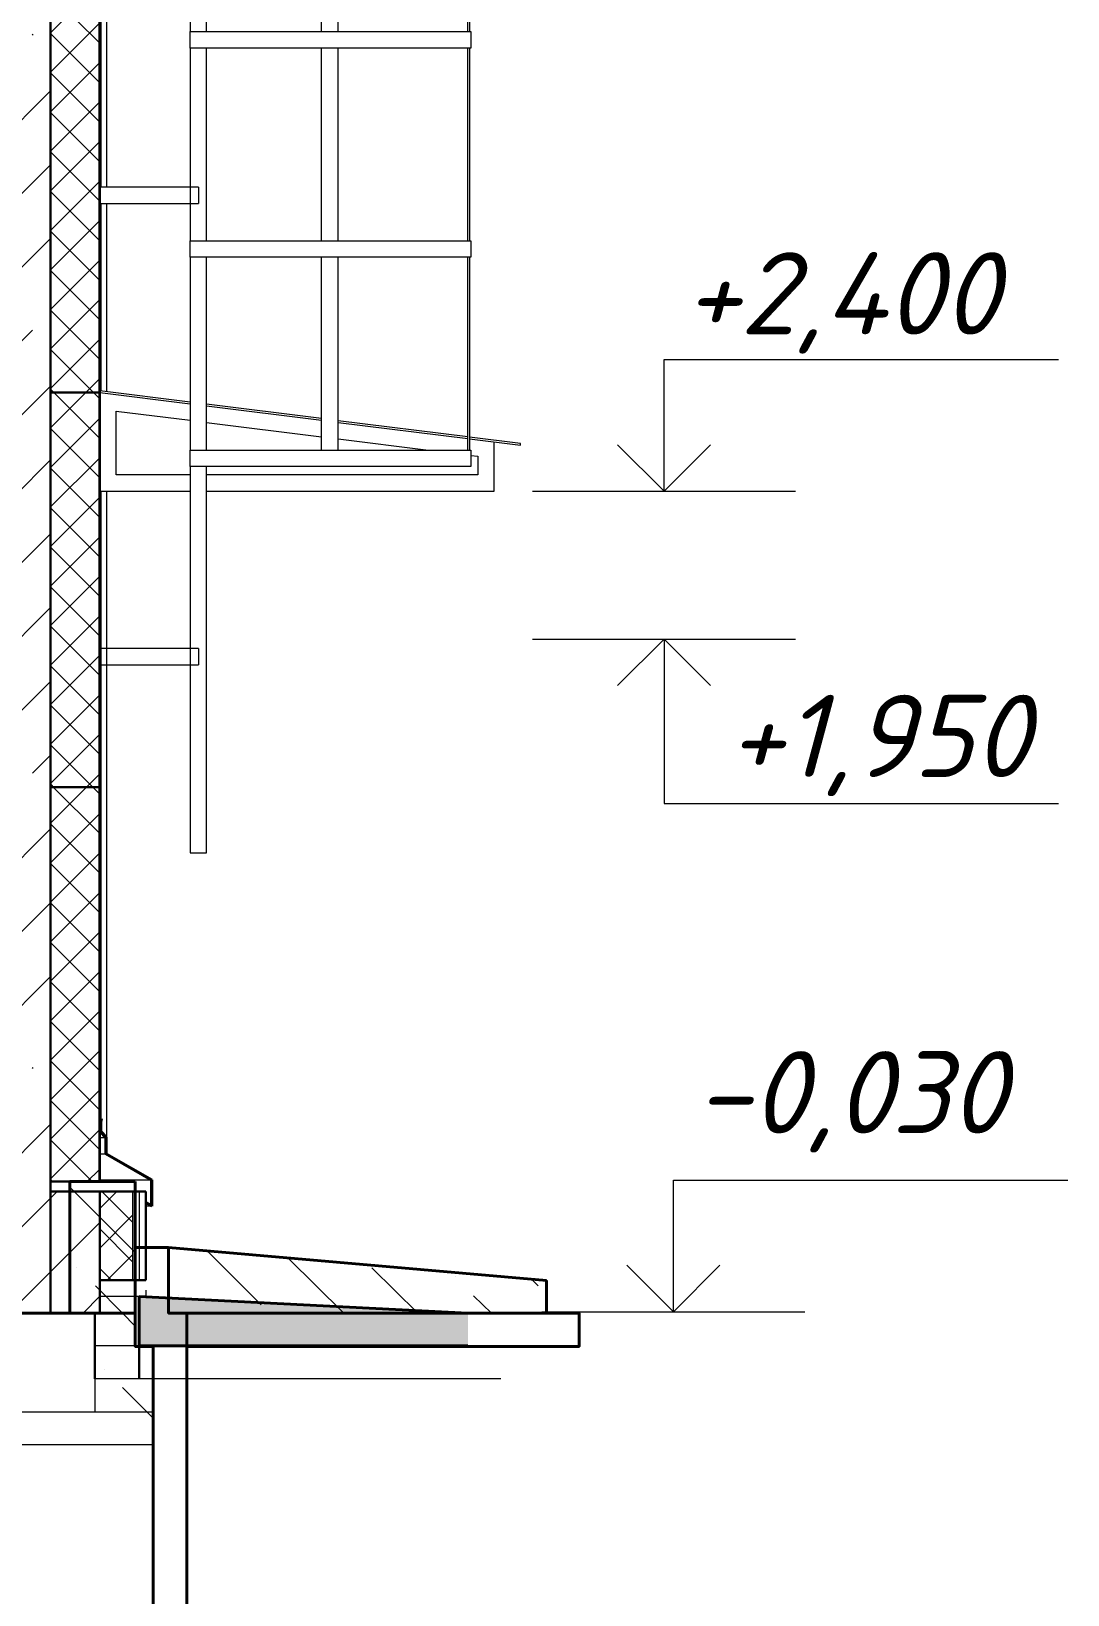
# Model space of a CAD drawing. Header units: millimetres. Extents: x -2951072 to 8268522, y -652067 to -630209.
# Drawn here: x 2680592 to 2683745, y -645077 to -640321 of the extents above; entities that cross this region are included whole.
import ezdxf

# ---------------------------------------------------------------- set-up
doc = ezdxf.new("R2010")
doc.units = ezdxf.units.MM
doc.header["$LTSCALE"] = 20
doc.layers.get('0').update_dxf_attribs({"lineweight": 0})
for name, color, linetype in [('ANNO-TEXT', 251, 'Continuous'), ('PDF _0', 7, 'Continuous'), ('PDF __PP__F_Plate', 7, 'Continuous')]:
    doc.layers.add(name, color=color, linetype=linetype)
for name, color, linetype, lineweight in [('Высотные отметки', 7, 'Continuous', 9), ('Обобщенные модели', 7, 'Continuous', 18), ('Перекрытия', 7, 'Continuous', 18), ('Стены разрез', 7, 'Continuous', 30), ('Стены штриховка', 7, 'Continuous', 30), ('Типовые аннотации', 7, 'Continuous', 18), ('Тонкие линии', 7, 'Continuous', 20)]:
    doc.layers.add(name, color=color, linetype=linetype, lineweight=lineweight)
for name, color, linetype, lineweight, true_color in [('Линии', 7, 'Continuous', 9, 0x00a600), ('Оборудование', 7, 'Continuous', 18, 0x9f9fd0), ('Ограждение', 7, 'Continuous', 9, 0x408080), ('Фундамент несущей конструкции', 7, 'Continuous', 18, 0x400080)]:
    doc.layers.add(name, color=color, linetype=linetype, lineweight=lineweight, true_color=true_color)
doc.styles.add('PDF ISOCPEUR Italic', font='isocpeui.ttf')
pattern_1 = [(45, (2661175.67, -643812.97), (-224.5064, 224.5064), []), (45, (2661400.18, -643812.97), (-224.5064, 224.5064), [396.875, -79.375, 3.353, -76.022])]
pattern_2 = [(45, (2661175.67, -643812.97), (-106.066, 106.066), [])]
pattern_3 = [(45, (2661175.67, -643812.97), (-60.10408, 60.10408), []), (135, (2661175.67, -643812.97), (-60.10408, -60.10408), [])]

# ---------------------------------------------------------------- blocks, each defined once
blk = doc.blocks.new('125_Горизонтальный козырек - Горизонтальный козырек L_1200-1197451-_О__Р__1-1_')
at = {"layer": 'Ограждение', "color": 7}
for p, q in [((45550, 2670.625), (45275, 2705)), ((45275, 2700), (45550, 2665.625)), ((45950, 2620.625), (45600, 2664.375)), ((45325, 2450), (45325, 2643.75)), ((45325, 2643.75), (45550, 2615.625)), ((45600, 2659.375), (45950, 2615.625)), ((45600, 2609.375), (45950, 2565.625)), ((46395, 2565), (46000, 2614.375)), ((46000, 2609.375), (46395, 2560)), ((46000, 2559.375), (46275, 2525)), ((46555, 2545), (46400, 2564.375)), ((46400, 2559.375), (46555, 2540)), ((46475, 2400), (46475, 2550)), ((46555, 2540), (46555, 2545)), ((46403.531332, 2508.933584), (46425, 2506.25)), ((46425, 2506.25), (46425, 2450)), ((45550, 2450), (45325, 2450)), ((46425, 2450), (45600, 2450)), ((45275, 2400), (45550, 2400)), ((45600, 2400), (46475, 2400))]:
    blk.add_line(p, q, dxfattribs=at)
blk = doc.blocks.new('190_ФЭ_Цоколь_Типовой - ФЭ-Ц1_140х80-1286434-_О__Р__1-1_')
at = {"layer": 'Обобщенные модели', "lineweight": 9}
h = blk.add_hatch(dxfattribs=at)
h.set_pattern_fill('FP_7', color=256, style=0, pattern_type=2)
h.set_pattern_definition([(45, (25650.17, 307.2), (-106.066, 106.066), [])])
h.paths.add_polyline_path([(45433.1, 225), (45433.1, 305), (45294.9, 384.8), (45294.9, 434.8), (45278, 451.8), (45278, 481.8), (45277, 481.9), (45277, 451.3), (45293.9, 434.4), (45293.9, 384.2), (45432.1, 304.4), (45432.1, 226.7), (45415.8, 235)], flags=0)
at = {"layer": 'Обобщенные модели', "lineweight": 40}
for p, q in [((45277.7, 492.2), (45275.1, 482.5)), ((45275.1, 482.5), (45276, 482.3)), ((45276, 482.3), (45278.4, 491)), ((45279.3, 490.7), (45277, 481.9)), ((45277, 481.9), (45277, 451.3)), ((45280.6, 491.4), (45277.7, 492.2)), ((45278, 481.8), (45280.6, 491.4)), ((45278, 451.8), (45278, 481.8)), ((45278.4, 491), (45279.3, 490.7)), ((45277, 451.3), (45293.9, 434.4)), ((45294.9, 434.8), (45278, 451.8)), ((45293.9, 434.4), (45293.9, 384.2)), ((45294.9, 384.8), (45294.9, 434.8)), ((45293.9, 384.2), (45432.1, 304.4)), ((45433.1, 305), (45294.9, 384.8)), ((45432.1, 304.4), (45432.1, 226.7)), ((45433.1, 225), (45433.1, 305)), ((45416.3, 235.9), (45415.8, 235)), ((45415.8, 235), (45433.1, 225)), ((45432.1, 226.7), (45416.3, 235.9))]:
    blk.add_line(p, q, dxfattribs=at)
blk = doc.blocks.new('190_ФЭ_Цоколь_Типовой - ФЭ-Ц1_140х80-1287145-_О__Р__1-1_')
at = {"layer": 'Обобщенные модели'}
for p, q in [((45275, 451.3), (45277, 451.3)), ((45275, 434.4), (45293.9, 434.4)), ((45275, 384.2), (45293.9, 384.2)), ((45432.1, 304.4), (45275, 304.4)), ((45415, 235.9), (45416.3, 235.9)), ((45433.1, 225), (45415, 225))]:
    blk.add_line(p, q, dxfattribs=at)
blk = doc.blocks.new('190_ФЭ_Стена_Стык вертикальный - ФЭ-C1_110-1292974-_О__Р__1-1_')
at = {"layer": 'Обобщенные модели'}
for p, q in [((45278, 7475), (45278, 3325)), ((45295, 7475), (45295, 3325)), ((45278, 3275), (45278, 2704.6)), ((45295, 3275), (45295, 2702.5)), ((45278, 2400), (45278, 491.6)), ((45295, 2400), (45295, 435)), ((45278, 489.6), (45278, 485.7)), ((45275, 455), (45277, 453)), ((45278, 452), (45295, 435))]:
    blk.add_line(p, q, dxfattribs=at)
blk = doc.blocks.new('Ограждение хомут - Ограждение хомут-1331109-_О__Р__1-1_')
at = {"layer": 'Оборудование', "color": 7}
for p, q in [((45550, 7565.9), (45550, 7615.9)), ((45550, 7615.9), (45975, 7615.9)), ((45975, 7615.9), (46403.5, 7615.9)), ((46405, 7565.9), (46405, 7615.9)), ((45975, 7565.9), (45550, 7565.9)), ((46403.5, 7565.9), (45975, 7565.9))]:
    blk.add_line(p, q, dxfattribs=at)
blk = doc.blocks.new('Труба квадратная - Опорные ноги-1331111-_О__Р__1-1_')
at = {"layer": 'Оборудование', "color": 7}
for p, q in [((45575, 7525), (45275, 7525)), ((45575, 7525), (45575, 7475)), ((45275, 7475), (45575, 7475))]:
    blk.add_line(p, q, dxfattribs=at)
blk = doc.blocks.new('Поручень - Поручень-1335872-_О__Р__1-1_')
at = {"layer": 'Оборудование', "color": 7}
for p, q in [((45550, 4384.1), (45550, 3797.7)), ((45600, 3797.7), (45600, 4384.1)), ((45550, 3747.7), (45550, 3161.4)), ((45600, 3161.4), (45600, 3747.7)), ((45550, 3111.4), (45550, 2525)), ((45600, 2525), (45600, 3111.4)), ((45550, 2475), (45550, 1300)), ((45600, 1300), (45600, 2475)), ((45550, 1300), (45600, 1300))]:
    blk.add_line(p, q, dxfattribs=at)
blk = doc.blocks.new('Ограждение связь - Ограждение связь-1336301-_О__Р__1-1_')
at = {"layer": 'Оборудование', "color": 7}
for p, q in [((46395, 3797.7), (46395, 4384.1)), ((46400, 4384.1), (46400, 3797.7)), ((46395, 3161.4), (46395, 3747.7)), ((46400, 3747.7), (46400, 3161.4)), ((46395, 2525), (46395, 3111.4)), ((46400, 3111.4), (46400, 2525))]:
    blk.add_line(p, q, dxfattribs=at)
blk = doc.blocks.new('Ограждение связь - Ограждение связь-V14-_О__Р__1-1_')
at = {"layer": 'Оборудование', "color": 7}
for p, q in [((45950, 3797.7), (45950, 4384.1)), ((46000, 3797.7), (46000, 4384.1)), ((45950, 3161.4), (45950, 3747.7)), ((46000, 3161.4), (46000, 3747.7)), ((45950, 2525), (45950, 3111.4)), ((46000, 2525), (46000, 3111.4))]:
    blk.add_line(p, q, dxfattribs=at)
blk = doc.blocks.new('Высотные отметки - Стрелка вверх-5091-_О__Р__1-1_')
at = {"layer": 'Типовые аннотации'}
for p, q in [((18788.7, 3100), (19988.7, 3100)), ((18788.7, 2700), (18788.7, 3100)), ((18388.7, 2700), (19188.7, 2700))]:
    blk.add_line(p, q, dxfattribs=at)
at = {"layer": 'Типовые аннотации', "lineweight": 20}
for q in [(18647.2, 2841.4), (18930.1, 2841.4)]:
    blk.add_line((18788.7, 2700), q, dxfattribs=at)
blk = doc.blocks.new('Высотные отметки - Стрелка вниз-5092-_О__Р__1-1_')
at = {"layer": 'Типовые аннотации'}
for p, q in [((36384.5, 3690), (37184.5, 3690)), ((36784.5, 3690), (36784.5, 3190)), ((36784.5, 3190), (37984.5, 3190))]:
    blk.add_line(p, q, dxfattribs=at)
at = {"layer": 'Типовые аннотации', "lineweight": 20}
for q in [(36643.1, 3548.6), (36926, 3548.6)]:
    blk.add_line((36784.5, 3690), q, dxfattribs=at)
blk = doc.blocks.new('фундам')
for p, q in [((175616.5, 58250), (177801.2, 58250)), ((175576.3, 58150.5), (177801.2, 58150.5))]:
    blk.add_line(p, q)
at = {"layer": 'PDF _0', "lineweight": 30}
blk.add_lwpolyline([(177847.7, 58749.6), (177847.7, 58550.6), (178997.2, 58550.6), (178997.2, 58650.1)], close=True, dxfattribs=at)
at = {"layer": 'PDF __PP__F_Plate', "lineweight": 40}
for p, q in [((177746.1, 58950.7), (177547.1, 58950.7)), ((177547.1, 58950.7), (177547.1, 58550.6)), ((177746.1, 58550.6), (177746.1, 58950.7)), ((168255.9, 58550.6), (177746.1, 58550.6))]:
    blk.add_line(p, q, dxfattribs=at)
at = {"layer": 'PDF __PP__F_Plate', "lineweight": 15}
for points in [[(177746.1, 58734.8), (177547.1, 58933.8)], [(178129.3, 58576), (177966.3, 58739)], [(177568.3, 58688.2), (177568.3, 58688.2)], [(178381.2, 58550.6), (178211.9, 58717.8)], [(178605.6, 58550.6), (178465.9, 58688.2)], [(178719.9, 58660.7), (178719.9, 58660.7)], [(178971.8, 58633.2), (178950.7, 58654.3)], [(177746.1, 58510.4), (177708, 58550.6), (177625.5, 58633.2)], [(177877.4, 58603.5), (177877.4, 58603.5)], [(178830, 58550.6), (178775, 58603.5)], [(177653, 58379.1), (177653, 58379.1)], [(177801.2, 58230.9), (177708, 58324.1)]]:
    blk.add_lwpolyline(points, dxfattribs=at)
at = {"layer": 'PDF __PP__F_Plate', "lineweight": 40}
for points in [[(177847.7, 58749.6), (177746.1, 58749.6)], [(177801.2, 57248.7), (177801.2, 58449), (177746.1, 58449), (177746.1, 58550.6)], [(177801.2, 57248.7), (180051.5, 57248.7), (180051.5, 57350.3), (177902.8, 57350.3), (177902.8, 58449), (179096.7, 58449), (179096.7, 58550.6), (178997.2, 58550.6), (177847.7, 58550.6)], [(177902.8, 58449), (177902.8, 58550.6)]]:
    blk.add_lwpolyline(points, dxfattribs=at)
blk.add_lwpolyline([(178997.2, 58650.1), (177847.7, 58749.6), (177847.7, 58550.6), (178997.2, 58550.6)], close=True, dxfattribs=at)

msp = doc.modelspace()

# ---------------------------------------------------------------- hatches: boundary and pattern name
at = {"layer": 'Перекрытия', "lineweight": 9}
h = msp.add_hatch(dxfattribs=at)
h.set_pattern_fill('FP_9', color=256, style=0, pattern_type=2)
h.set_pattern_definition([(50, (2661175.7, -643812.97), (728.737, -63.756), [76.2, -838.2]), (355, (2661175.7, -643813), (-140.972, 764.228), [60.96, -670.56]), (100.451, (2661236.4, -643818.3), (587.77, 700.467), [64.76, -712.36]), (46.184, (2661175.7, -643609.8), (1084.316, -168.17), [114.3, -1257.3]), (96.636, (2661266, -643623.8), (949.61, 989.71), [97.14, -1068.54]), (351.184, (2661175.7, -643609.8), (949.62, 989.7), [91.44, -1005.84]), (21, (2661277.3, -643660.57), (606.458, -409.06), [76.2, -838.2]), (326, (2661277.3, -643660.6), (247.208, 736.753), [60.96, -670.56]), (71.451, (2661327.8, -643694.66), (853.668, 327.685), [64.76, -712.36]), (37.5, (2661175.67, -643812.97), (12.3547, 338.22), [33.528, -628.904, 33.528, -647.192, -673.1]), (37.5, (2661175.67, -643812.97), (12.3547, 338.22), [-1343.152, 33.528, -639.572]), (7.5, (2661175.67, -643812.97), (267.279, 400.722), [33.528, -354.584, 33.528, -613.664, -256.54]), (7.5, (2661175.67, -643812.97), (267.279, 400.722), [-1035.304, 33.528, -223.012]), (327.5, (2660949.1, -643812.97), (542.3633, -22.9153), [33.528, -220.472, 33.528, -758.952, -1051.56]), (327.5, (2660949.1, -643812.97), (542.3633, -22.9153), [-1046.48, 33.528, -1018.032]), (317.5, (2660847.5, -643812.97), (592.517, 101.707), [33.528, -296.672, 33.528, -492.76, -746.76]), (317.5, (2660847.5, -643812.97), (592.517, 101.707), [-856.488, 33.528, -713.232])])
h.paths.add_polyline_path([(2681920.5, -644320.2), (2681920.5, -644220.2), (2680920.5, -644170.2), (2680920.5, -644320.2), (2681378, -644320.2)], flags=0)
h.paths.add_polyline_path([(2634130.5, -644320.2), (2635130.5, -644320.2), (2635130.5, -644170.2), (2634130.5, -644220.2)], flags=0)
at = {"layer": 'Стены штриховка', "lineweight": 9}
h = msp.add_hatch(dxfattribs=at)
h.set_pattern_fill('FP_1', color=256, style=0, pattern_type=2)
h.set_pattern_definition(pattern_1)
h.paths.add_polyline_path([(2680450.5, -644220.2), (2680650.5, -644220.2), (2680650.5, -635798.3), (2680450.5, -635798.3), (2680450.5, -643929.7)])
h = msp.add_hatch(dxfattribs=at)
h.set_pattern_fill('FP_7', color=256, style=0, pattern_type=2)
h.set_pattern_definition(pattern_2)
h.paths.add_polyline_path([(2680650.5, -641420.2), (2680652.5, -641420.2), (2680652.5, -640220.2), (2680650.5, -640220.2), (2680650.5, -640937.8)], flags=0)
h = msp.add_hatch(dxfattribs=at)
h.set_pattern_fill('FP_8', color=256, style=0, pattern_type=2)
h.set_pattern_definition(pattern_3)
h.paths.add_polyline_path([(2680652.5, -641420.2), (2680798.5, -641420.2), (2680798.5, -640220.2), (2680652.5, -640220.2), (2680652.5, -640937.8)], flags=0)
h = msp.add_hatch(dxfattribs=at)
h.set_pattern_fill('FP_7', color=256, style=0, pattern_type=2)
h.set_pattern_definition(pattern_2)
h.paths.add_polyline_path([(2680800.5, -641420.2), (2680800.5, -640220.2), (2680798.5, -640220.2), (2680798.5, -641420.2)], flags=0)
h = msp.add_hatch(dxfattribs=at)
h.set_pattern_fill('FP_7', color=256, style=0, pattern_type=2)
h.set_pattern_definition(pattern_2)
h.paths.add_polyline_path([(2680652.5, -642620.2), (2680652.5, -641420.2), (2680650.5, -641420.2), (2680650.5, -642620.2)], flags=0)
h = msp.add_hatch(dxfattribs=at)
h.set_pattern_fill('FP_8', color=256, style=0, pattern_type=2)
h.set_pattern_definition(pattern_3)
h.paths.add_polyline_path([(2680798.5, -642620.2), (2680798.5, -641420.2), (2680652.5, -641420.2), (2680652.5, -642620.2)], flags=0)
h = msp.add_hatch(dxfattribs=at)
h.set_pattern_fill('FP_7', color=256, style=0, pattern_type=2)
h.set_pattern_definition(pattern_2)
h.paths.add_polyline_path([(2680800.5, -642620.2), (2680800.5, -641420.2), (2680798.5, -641420.2), (2680798.5, -642620.2)], flags=0)
h = msp.add_hatch(dxfattribs=at)
h.set_pattern_fill('FP_7', color=256, style=0, pattern_type=2)
h.set_pattern_definition(pattern_2)
h.paths.add_polyline_path([(2680652.5, -643820.2), (2680652.5, -642620.2), (2680650.5, -642620.2), (2680650.5, -643820.2)], flags=0)
h = msp.add_hatch(dxfattribs=at)
h.set_pattern_fill('FP_8', color=256, style=0, pattern_type=2)
h.set_pattern_definition(pattern_3)
h.paths.add_polyline_path([(2680798.5, -643820.2), (2680798.5, -642620.2), (2680652.5, -642620.2), (2680652.5, -643820.2), (2680761, -643820.2)], flags=0)
h = msp.add_hatch(dxfattribs=at)
h.set_pattern_fill('FP_7', color=256, style=0, pattern_type=2)
h.set_pattern_definition(pattern_2)
h.paths.add_polyline_path([(2680798.5, -643820.2), (2680800.5, -643820.2), (2680800.5, -642620.2), (2680798.5, -642620.2), (2680798.5, -643742.7)], flags=0)
h = msp.add_hatch(dxfattribs=at)
h.set_pattern_fill('FP_1', color=256, style=0, pattern_type=2)
h.set_pattern_definition(pattern_1)
h.paths.add_polyline_path([(2680650.5, -644220.2), (2680800.5, -644220.2), (2680800.5, -643850.2), (2680650.5, -643850.2), (2680650.5, -643929.7)], flags=0)
h = msp.add_hatch(dxfattribs=at)
h.set_pattern_fill('FP_8', color=256, style=0, pattern_type=2)
h.set_pattern_definition(pattern_3)
h.paths.add_polyline_path([(2680900.5, -644120.2), (2680900.5, -643850.2), (2680800.5, -643850.2), (2680800.5, -644120.2)], flags=0)

# ---------------------------------------------------------------- linework, layer by layer
at = {"layer": 'Высотные отметки'}
for p, q in [((2682245.5, -641720.2), (2682377.3, -641720.2)), ((2682377.3, -641720.2), (2682517.2, -641720.2)), ((2682245.5, -642170.2), (2682377.3, -642170.2)), ((2682377.3, -642170.2), (2682517.2, -642170.2))]:
    msp.add_line(p, q, dxfattribs=at)
at = {"layer": 'Линии', "color": 7, "true_color": 0xffffff}
for p, q in [((2682245.5, -641720.2), (2682445.5, -641720.2)), ((2682245.5, -642170.2), (2682445.5, -642170.2))]:
    msp.add_line(p, q, dxfattribs=at)
at = {"layer": 'Перекрытия'}
for p, q in [((2680940.5, -644150.2), (2680940.5, -644170.2)), ((2680920.5, -644170.2), (2680800.5, -644170.2)), ((2680920.5, -644320.2), (2680785.5, -644320.2))]:
    msp.add_line(p, q, dxfattribs=at)
at = {"layer": 'Перекрытия', "lineweight": 40}
for p, q in [((2681920.5, -644220.2), (2680920.5, -644170.2)), ((2680920.5, -644170.2), (2680920.5, -644320.2)), ((2680920.5, -644320.2), (2681920.5, -644320.2))]:
    msp.add_line(p, q, dxfattribs=at)
at = {"layer": 'Стены разрез'}
for p, q in [((2680650.5, -634720.2), (2680650.5, -644220.2)), ((2680800.5, -643820.2), (2680800.5, -639020.2)), ((2680800.5, -641420.2), (2680650.5, -641420.2)), ((2680800.5, -642620.2), (2680650.5, -642620.2)), ((2680650.5, -643820.2), (2680800.5, -643820.2)), ((2680940.5, -643850.2), (2680650.5, -643850.2)), ((2680800.5, -644220.2), (2680800.5, -643850.2)), ((2680940.5, -644120.2), (2680940.5, -643850.2)), ((2680800.5, -644120.2), (2680940.5, -644120.2)), ((2680450.5, -644220.2), (2680800.5, -644220.2))]:
    msp.add_line(p, q, dxfattribs=at)
at = {"layer": 'Стены штриховка', "lineweight": 9}
for p, q in [((2680652.5, -643820.2), (2680652.5, -634720.2)), ((2680798.5, -643820.2), (2680798.5, -634720.2)), ((2680900.5, -643850.2), (2680900.5, -644120.2)), ((2680920.5, -643850.2), (2680920.5, -644120.2))]:
    msp.add_line(p, q, dxfattribs=at)
at = {"layer": 'Тонкие линии'}
for p, q in [((2682020.5, -644420.2), (2680785.5, -644420.2)), ((2680785.5, -644420.2), (2680785.5, -644520.2))]:
    msp.add_line(p, q, dxfattribs=at)
at = {"layer": 'Фундамент несущей конструкции', "color": 7, "lineweight": 30}
for p, q in [((2680785.5, -644420.2), (2680785.5, -644220.2)), ((2680920.5, -644320.2), (2680920.5, -644420.2))]:
    msp.add_line(p, q, dxfattribs=at)

# ---------------------------------------------------------------- block references
msp.add_blockref('фундам', (2503162.1, -702770.8))
at = {"layer": 'Высотные отметки', "lineweight": 20}
for name, p in [('Высотные отметки - Стрелка вверх-5091-_О__Р__1-1_', (2663728.6, -644420.2)), ('Высотные отметки - Стрелка вниз-5092-_О__Р__1-1_', (2645732.7, -645860.2)), ('Высотные отметки - Стрелка вверх-5091-_О__Р__1-1_', (2663756.8, -646916.2))]:
    msp.add_blockref(name, p, dxfattribs=at)
at = {"layer": 'Обобщенные модели'}
for name in ['190_ФЭ_Стена_Стык вертикальный - ФЭ-C1_110-1292974-_О__Р__1-1_', '190_ФЭ_Цоколь_Типовой - ФЭ-Ц1_140х80-1287145-_О__Р__1-1_', '190_ФЭ_Цоколь_Типовой - ФЭ-Ц1_140х80-1286434-_О__Р__1-1_']:
    msp.add_blockref(name, (2635525.5, -644120.2), dxfattribs=at)
at = {"layer": 'Оборудование', "color": 7}
for name, p in [('Поручень - Поручень-1335872-_О__Р__1-1_', (2635525.5, -644120.2)), ('Ограждение связь - Ограждение связь-V14-_О__Р__1-1_', (2635525.5, -644120.2)), ('Ограждение связь - Ограждение связь-1336301-_О__Р__1-1_', (2635525.5, -644120.2)), ('Ограждение хомут - Ограждение хомут-1331109-_О__Р__1-1_', (2635525.5, -647938.4)), ('Труба квадратная - Опорные ноги-1331111-_О__Р__1-1_', (2635525.5, -648320.2)), ('Ограждение хомут - Ограждение хомут-1331109-_О__Р__1-1_', (2635525.5, -648574.7)), ('Ограждение хомут - Ограждение хомут-1331109-_О__Р__1-1_', (2635525.5, -649211.1)), ('Труба квадратная - Опорные ноги-1331111-_О__Р__1-1_', (2635525.5, -649723.5))]:
    msp.add_blockref(name, p, dxfattribs=at)
at = {"layer": 'Ограждение', "color": 7}
msp.add_blockref('125_Горизонтальный козырек - Горизонтальный козырек L_1200-1197451-_О__Р__1-1_', (2635525.5, -644120.2), dxfattribs=at)

# ---------------------------------------------------------------- texts
at = {"layer": 'ANNO-TEXT', "color": 7, "lineweight": 0, "char_height": 250, "width": 1028.823, "attachment_point": 1, "line_spacing_factor": 1.022761, "style": 'PDF ISOCPEUR Italic'}
for s, insert in [('+2,400', (2682577.3, -640993.5)), ('+1,950', (2682709.9, -642339.6)), ('-0,030', (2682610.7, -643423.5))]:
    msp.add_mtext(s, dxfattribs=dict(at, insert=insert))

doc.saveas('drawing.dxf')
